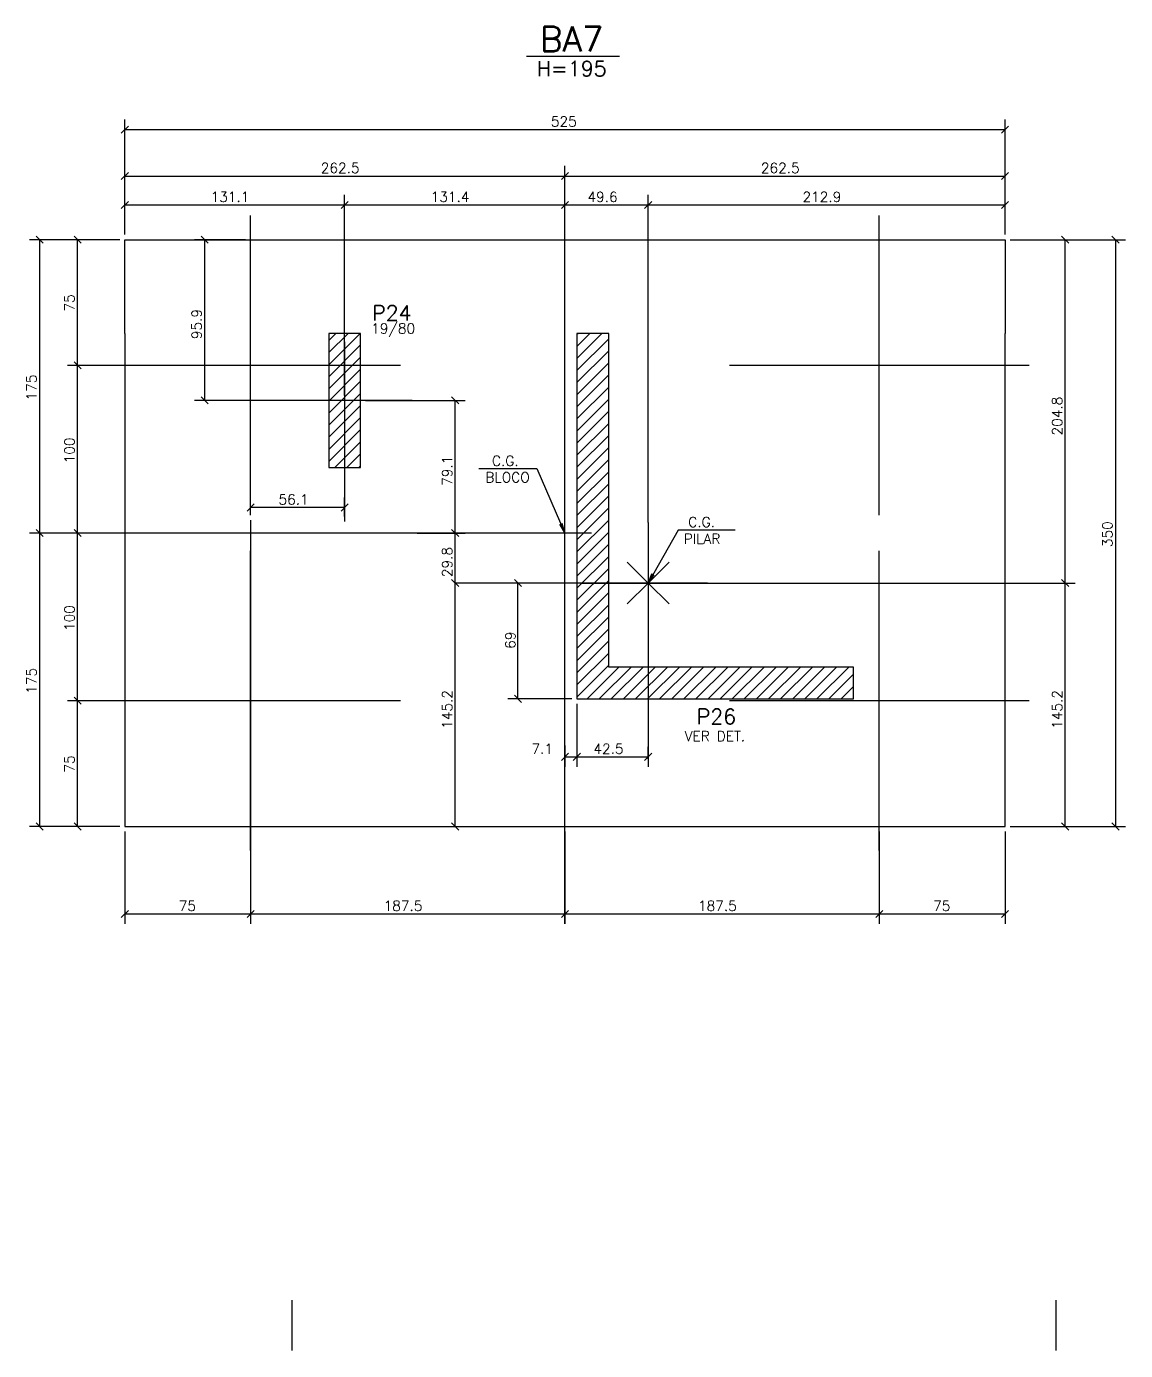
# Model space of a CAD drawing. Extents: x 1476 to 8419, y 491 to 3991.
# Drawn here: x 5702 to 6795, y 491 to 1807 of the extents above; entities that cross this region are included whole.
import ezdxf

# ---------------------------------------------------------------- set-up
doc = ezdxf.new("R2010")
doc.units = 0
doc.header["$MEASUREMENT"] = 0
for name, color, linetype in [('1', 1, 'CONTINUOUS'), ('2', 2, 'CONTINUOUS'), ('3', 3, 'CONTINUOUS'), ('4', 4, 'CONTINUOUS'), ('7', 7, 'CONTINUOUS'), ('9', 9, 'CONTINUOUS')]:
    doc.layers.add(name, color=color, linetype=linetype)
doc.styles.get("Standard").update_dxf_attribs({"font": 'ROMANS.SHX'})

msp = doc.modelspace()

# ---------------------------------------------------------------- linework, layer by layer
at = {"layer": '1', "linetype": 'Continuous'}
for p, q in [((5924.826615, 1321.071597), (5924.826615, 1618.887186)), ((6549.839115, 1321.071597), (6549.839115, 1618.887186)), ((6073.734409, 1469.979392), (5775.918603, 1469.979392)), ((6698.746909, 1469.979392), (6400.931103, 1469.979392)), ((5924.826615, 987.731597), (5924.826615, 1285.547186)), ((6549.839115, 987.731597), (6549.839115, 1285.547186)), ((6073.734409, 1136.639392), (5775.918603, 1136.639392)), ((6698.746909, 1136.639392), (6400.931103, 1136.639392))]:
    msp.add_line(p, q, dxfattribs=at)
at = {"layer": '2', "linetype": 'Continuous'}
for p, q in [((5796.288581, 1700.899139), (5803.359649, 1707.970206)), ((6671.306081, 1700.899139), (6678.377149, 1707.970206)), ((5796.288581, 1654.720319), (5803.359649, 1661.791386)), ((6233.797331, 1654.720319), (6240.868399, 1661.791386)), ((6233.797331, 1654.720319), (6240.868399, 1661.791386)), ((6671.306081, 1654.720319), (6678.377149, 1661.791386)), ((5796.288581, 1625.983109), (5803.359649, 1633.054177)), ((6014.792951, 1625.983109), (6021.864019, 1633.054177)), ((6014.792951, 1625.983109), (6021.864019, 1633.054177)), ((6233.797331, 1625.983109), (6240.868399, 1633.054177)), ((6233.797331, 1625.983109), (6240.868399, 1633.054177)), ((6316.465651, 1625.983109), (6323.536719, 1633.054177)), ((6316.465651, 1625.983109), (6323.536719, 1633.054177)), ((6671.306081, 1625.983109), (6678.377149, 1633.054177)), ((5711.48935, 1598.517425), (5718.560418, 1591.446358)), ((5756.35418, 1591.446358), (5749.283112, 1598.517425)), ((5882.697424, 1591.446358), (5875.626356, 1598.517425)), ((6738.166214, 1591.446358), (6731.095146, 1598.517425)), ((6781.054066, 1598.517425), (6788.125133, 1591.446358)), ((5756.35418, 1466.443858), (5749.283112, 1473.514925)), ((5756.35418, 1466.443858), (5749.283112, 1473.514925)), ((5882.697424, 1431.625396), (5875.626356, 1438.696464)), ((6131.768284, 1431.625396), (6124.697216, 1438.696464)), ((5928.362149, 1332.233708), (5921.291081, 1325.16264)), ((6021.864019, 1332.233708), (6014.792951, 1325.16264)), ((5711.48935, 1306.844925), (5718.560418, 1299.773858)), ((5711.48935, 1306.844925), (5718.560418, 1299.773858)), ((5756.35418, 1299.773858), (5749.283112, 1306.844925)), ((5756.35418, 1299.773858), (5749.283112, 1306.844925)), ((6131.768284, 1299.773858), (6124.697216, 1306.844925)), ((6131.768284, 1299.773858), (6124.697216, 1306.844925)), ((6320.001185, 1253.641732), (6299.167435, 1274.475482)), ((6320.001185, 1253.641732), (6340.834935, 1274.475482)), ((6320.001185, 1253.641732), (6332.501185, 1266.141732)), ((6131.768284, 1250.106198), (6124.697216, 1257.177265)), ((6131.768284, 1250.106198), (6124.697216, 1257.177265)), ((6194.09166, 1250.106198), (6187.020592, 1257.177265)), ((6320.001185, 1253.641732), (6299.167435, 1232.807982)), ((6320.001185, 1253.641732), (6340.834935, 1232.807982)), ((6738.166214, 1250.106198), (6731.095146, 1257.177265)), ((6738.166214, 1250.106198), (6731.095146, 1257.177265)), ((5756.35418, 1133.103858), (5749.283112, 1140.174925)), ((5756.35418, 1133.103858), (5749.283112, 1140.174925)), ((6194.09166, 1134.952796), (6187.020592, 1142.023864)), ((6233.797331, 1077.337173), (6240.868399, 1084.408241)), ((6245.630901, 1077.337173), (6252.701969, 1084.408241)), ((6245.630901, 1077.337173), (6252.701969, 1084.408241)), ((6316.465651, 1077.337173), (6323.536719, 1084.408241)), ((5711.48935, 1015.172425), (5718.560418, 1008.101358)), ((5756.35418, 1008.101358), (5749.283112, 1015.172425)), ((6131.768284, 1008.101358), (6124.697216, 1015.172425)), ((6738.166214, 1008.101358), (6731.095146, 1015.172425)), ((6781.054066, 1015.172425), (6788.125133, 1008.101358)), ((5796.288581, 921.166855), (5803.359649, 928.237923)), ((5921.291081, 921.166855), (5928.362149, 928.237923)), ((5921.291081, 921.166855), (5928.362149, 928.237923)), ((6233.797331, 921.166855), (6240.868399, 928.237923)), ((6233.797331, 921.166855), (6240.868399, 928.237923)), ((6546.303581, 921.166855), (6553.374649, 928.237923)), ((6546.303581, 921.166855), (6553.374649, 928.237923)), ((6671.306081, 921.166855), (6678.377149, 928.237923))]:
    msp.add_line(p, q, dxfattribs=at)
at = {"layer": '3', "linetype": 'Continuous'}
for p, q in [((6199.037587, 1777.338458), (6291.696551, 1777.338458)), ((6002.494835, 1470.647474), (6033.67629, 1501.82893)), ((6002.494835, 1482.668289), (6021.655475, 1501.82893)), ((6002.494835, 1494.689105), (6009.63466, 1501.82893)), ((6249.166435, 1476.902769), (6274.092596, 1501.82893)), ((6249.166435, 1488.923584), (6262.071781, 1501.82893)), ((6249.166435, 1500.944399), (6250.050965, 1501.82893)), ((6674.841615, 1011.636892), (6674.841615, 1501.82893)), ((6002.494835, 1458.626659), (6034.162135, 1490.293959)), ((6249.166435, 1464.881953), (6280.833735, 1496.549253)), ((6002.494835, 1446.605844), (6034.162135, 1478.273144)), ((6249.166435, 1452.861138), (6280.833735, 1484.528438)), ((6002.494835, 1434.585028), (6034.162135, 1466.252328)), ((6249.166435, 1440.840323), (6280.833735, 1472.507623)), ((6002.494835, 1422.564213), (6034.162135, 1454.231513)), ((6249.166435, 1428.819507), (6280.833735, 1460.486807)), ((6249.166435, 1416.798692), (6280.833735, 1448.465992)), ((6002.494835, 1410.543398), (6034.162135, 1442.210698)), ((6249.166435, 1404.777877), (6280.833735, 1436.445177)), ((6002.494835, 1398.522582), (6034.162135, 1430.189882)), ((6249.166435, 1392.757062), (6280.833735, 1424.424362)), ((6002.494835, 1386.501767), (6034.162135, 1418.169067)), ((6249.166435, 1380.736246), (6280.833735, 1412.403546)), ((6002.494835, 1374.480952), (6034.162135, 1406.148252)), ((6249.166435, 1368.715431), (6280.833735, 1400.382731)), ((6008.527628, 1368.49293), (6034.162135, 1394.127437)), ((6020.548443, 1368.49293), (6034.162135, 1382.106621)), ((6249.166435, 1356.694616), (6280.833735, 1388.361916)), ((6032.569258, 1368.49293), (6034.162135, 1370.085806)), ((6249.166435, 1344.6738), (6280.833735, 1376.3411)), ((6249.166435, 1332.652985), (6280.833735, 1364.320285)), ((6249.166435, 1320.63217), (6280.833735, 1352.29947)), ((6249.166435, 1308.611355), (6280.833735, 1340.278655)), ((6249.166435, 1296.590539), (6280.833735, 1328.257839)), ((6249.166435, 1284.569724), (6280.833735, 1316.237024)), ((6249.166435, 1272.548909), (6280.833735, 1304.216209)), ((6249.166435, 1260.528093), (6280.833735, 1292.195393)), ((6249.166435, 1248.507278), (6280.833735, 1280.174578)), ((6249.166435, 1236.486463), (6280.833735, 1268.153763)), ((6249.166435, 1224.465648), (6280.833735, 1256.132948)), ((6249.166435, 1212.444832), (6280.833735, 1244.112132)), ((6249.166435, 1200.424017), (6280.833735, 1232.091317)), ((6249.166435, 1188.403202), (6280.833735, 1220.070502)), ((6249.166435, 1176.382387), (6280.833735, 1208.049687)), ((6249.166435, 1164.361571), (6280.833735, 1196.028871)), ((6249.166435, 1152.340756), (6280.833735, 1184.008056)), ((6249.166435, 1140.319941), (6280.833735, 1171.987241)), ((6259.355639, 1138.48833), (6291.022939, 1170.15563)), ((6271.376454, 1138.48833), (6303.043754, 1170.15563)), ((6283.39727, 1138.48833), (6315.06457, 1170.15563)), ((6295.418085, 1138.48833), (6327.085385, 1170.15563)), ((6307.4389, 1138.48833), (6339.1062, 1170.15563)), ((6319.459715, 1138.48833), (6351.127015, 1170.15563)), ((6331.480531, 1138.48833), (6363.147831, 1170.15563)), ((6343.501346, 1138.48833), (6375.168646, 1170.15563)), ((6355.522161, 1138.48833), (6387.189461, 1170.15563)), ((6367.542976, 1138.48833), (6399.210276, 1170.15563)), ((6379.563792, 1138.48833), (6411.231092, 1170.15563)), ((6391.584607, 1138.48833), (6423.251907, 1170.15563)), ((6403.605422, 1138.48833), (6435.272722, 1170.15563)), ((6415.626238, 1138.48833), (6447.293538, 1170.15563)), ((6427.647053, 1138.48833), (6459.314353, 1170.15563)), ((6439.667868, 1138.48833), (6471.335168, 1170.15563)), ((6451.688683, 1138.48833), (6483.355983, 1170.15563)), ((6463.709499, 1138.48833), (6495.376799, 1170.15563)), ((6475.730314, 1138.48833), (6507.397614, 1170.15563)), ((6487.751129, 1138.48833), (6519.418429, 1170.15563)), ((6499.771945, 1138.48833), (6524.171935, 1162.88832)), ((6511.79276, 1138.48833), (6524.171935, 1150.867505)), ((6523.813575, 1138.48833), (6524.171935, 1138.846689)), ((5965.872465, 540.681107), (5965.872465, 490.681607)), ((6725.384073, 540.681107), (6725.384073, 490.679532))]:
    msp.add_line(p, q, dxfattribs=at)
for points in [[(5799.824115, 1501.82893), (5799.824115, 1594.981892), (6166.664785, 1594.981892)], [(6166.664785, 1594.981892), (6674.841615, 1594.981892), (6674.841615, 1501.82893)], [(5799.824115, 1501.82893), (5799.824115, 1011.636892), (6674.841615, 1011.636892)]]:
    msp.add_lwpolyline(points, dxfattribs=at)
at = {"layer": '7', "linetype": 'Continuous'}
for points in [[(6002.494835, 1368.49293), (6034.162135, 1368.49293), (6034.162135, 1501.82893), (6002.494835, 1501.82893), (6002.494835, 1368.49293)], [(6249.166435, 1138.48833), (6524.171935, 1138.48833), (6524.171935, 1170.15563), (6280.833735, 1170.15563), (6280.833735, 1501.82893), (6249.166435, 1501.82893), (6249.166435, 1138.48833)]]:
    msp.add_lwpolyline(points, dxfattribs=at)
at = {"layer": '9', "linetype": 'Continuous'}
for p, q in [((5799.824115, 1599.981892), (5799.824115, 1714.434673)), ((6674.841615, 1599.981892), (6674.841615, 1714.434673)), ((5799.824115, 1704.434673), (6674.841615, 1704.434673)), ((5799.824115, 1604.981892), (5799.824115, 1668.255852)), ((6237.332865, 1599.981892), (6237.332865, 1668.255852)), ((6674.841615, 1604.981892), (6674.841615, 1668.255852)), ((5799.824115, 1658.255852), (6237.332865, 1658.255852)), ((6237.332865, 1658.255852), (6674.841615, 1658.255852)), ((6237.332865, 914.702389), (6237.332865, 1654.27813)), ((5799.824115, 1599.981892), (5799.824115, 1639.518643)), ((6018.328485, 1440.16093), (6018.328485, 1639.518643)), ((6237.332865, 1604.981892), (6237.332865, 1639.518643)), ((6320.001185, 1313.734545), (6320.001185, 1639.518643)), ((6674.841615, 1599.981892), (6674.841615, 1639.518643)), ((5799.824115, 1629.518643), (6018.328485, 1629.518643)), ((6018.328485, 1629.518643), (6237.332865, 1629.518643)), ((6237.332865, 1629.518643), (6320.001185, 1629.518643)), ((6320.001185, 1629.518643), (6674.841615, 1629.518643)), ((5794.824115, 1594.981892), (5705.024884, 1594.981892)), ((5715.024884, 1594.981892), (5715.024884, 1303.309392)), ((5789.824115, 1594.981892), (5742.818646, 1594.981892)), ((5752.818646, 1469.979392), (5752.818646, 1594.981892)), ((5919.826615, 1594.981892), (5869.16189, 1594.981892)), ((5879.16189, 1435.16093), (5879.16189, 1594.981892)), ((6679.841615, 1594.981892), (6744.63068, 1594.981892)), ((6684.841615, 1594.981892), (6794.5896, 1594.981892)), ((6734.63068, 1253.641732), (6734.63068, 1594.981892)), ((6784.5896, 1594.981892), (6784.5896, 1011.636892)), ((6018.328485, 1493.49543), (6018.328485, 1314.878991)), ((5919.826615, 1469.979392), (5742.818646, 1469.979392)), ((5752.818646, 1303.309392), (5752.818646, 1469.979392)), ((5997.494835, 1435.16093), (5869.16189, 1435.16093)), ((6085.596761, 1435.16093), (5934.166265, 1435.16093)), ((6039.162135, 1435.16093), (6138.23275, 1435.16093)), ((6128.23275, 1303.309392), (6128.23275, 1435.16093)), ((5924.826615, 1321.071597), (5924.826615, 1338.698174)), ((6018.328485, 1319.878991), (6018.328485, 1338.698174)), ((6018.328485, 1328.698174), (5924.826615, 1328.698174)), ((6128.23275, 1303.309392), (5705.024884, 1303.309392)), ((5715.024884, 1303.309392), (5715.024884, 1011.636892)), ((5794.824115, 1303.309392), (5742.818646, 1303.309392)), ((5752.818646, 1136.639392), (5752.818646, 1303.309392)), ((5924.826615, 1316.071597), (5924.826615, 914.702389)), ((6090.484166, 1303.309392), (6138.23275, 1303.309392)), ((6263.600048, 1303.309392), (6128.23275, 1303.309392)), ((6128.23275, 1253.641732), (6128.23275, 1303.309392)), ((6320.001185, 1313.734545), (6320.001185, 1070.872707)), ((6379.178327, 1253.641732), (6128.23275, 1253.641732)), ((6128.23275, 1011.636892), (6128.23275, 1253.641732)), ((6232.332865, 1253.641732), (6180.556126, 1253.641732)), ((6190.556126, 1138.48833), (6190.556126, 1253.641732)), ((6254.166435, 1253.641732), (6744.63068, 1253.641732)), ((6734.63068, 1011.636892), (6734.63068, 1253.641732)), ((6068.734409, 1136.639392), (5742.818646, 1136.639392)), ((5752.818646, 1011.636892), (5752.818646, 1136.639392)), ((6244.166435, 1138.48833), (6180.556126, 1138.48833)), ((6249.166435, 1133.48833), (6249.166435, 1070.872707)), ((6320.001185, 1130.15483), (6320.001185, 1070.872707)), ((6237.332865, 1092.276658), (6237.332865, 1070.872707)), ((6237.332865, 1080.872707), (6249.166435, 1080.872707)), ((6249.166435, 1080.872707), (6320.001185, 1080.872707)), ((6320.001185, 1078.842443), (6320.001185, 1090.872707)), ((5794.824115, 1011.636892), (5705.024884, 1011.636892)), ((5789.824115, 1011.636892), (5742.818646, 1011.636892)), ((5799.824115, 1006.636892), (5799.824115, 914.702389)), ((6123.183699, 1011.636892), (6138.23275, 1011.636892)), ((6237.332865, 1006.636892), (6237.332865, 914.702389)), ((6549.839115, 1006.636892), (6549.839115, 914.702389)), ((6674.841615, 1006.636892), (6674.841615, 914.702389)), ((6679.841615, 1011.636892), (6744.63068, 1011.636892)), ((6684.841615, 1011.636892), (6794.5896, 1011.636892)), ((5799.824115, 924.702389), (5924.826615, 924.702389)), ((5924.826615, 924.702389), (6237.332865, 924.702389)), ((6237.332865, 924.702389), (6549.839115, 924.702389)), ((6549.839115, 924.702389), (6674.841615, 924.702389))]:
    msp.add_line(p, q, dxfattribs=at)
for points in [[(6151.685325, 1367.483684), (6209.499172, 1367.483684), (6237.332865, 1303.309392), (6232.190377, 1311.885802), (6237.332865, 1303.309392), (6234.585341, 1312.924542)], [(6406.408711, 1306.3376), (6349.742188, 1306.3376), (6320.001185, 1253.641732), (6323.737528, 1262.917492), (6320.001185, 1253.641732), (6326.010959, 1261.634391)]]:
    msp.add_lwpolyline(points, dxfattribs=at)

# ---------------------------------------------------------------- texts
at = {"layer": '2', "linetype": 'Continuous'}
for s, p in [('525', (6223.332865, 1707.434673)), ('262.5', (5994.57849, 1661.255852)), ('262.5', (6432.08724, 1661.255852)), ('131.1', (5885.0763, 1632.518643)), ('131.4', (6103.830675, 1632.518643)), ('49.6', (6259.667025, 1632.518643)), ('212.9', (6473.4214, 1632.518643)), ('56.1', (5952.57755, 1331.698174)), ('7.1', (6203.999535, 1083.872707)), ('42.5', (6265.58381, 1083.872707)), ('75', (5853.325365, 927.702389)), ('187.5', (6057.07974, 927.702389)), ('187.5', (6369.58599, 927.702389)), ('75', (6603.340365, 927.702389))]:
    msp.add_text(s, height=10, dxfattribs=at).set_placement(p)
for s, p in [('75', (5749.818646, 1523.480642)), ('95.9', (5876.16189, 1496.071411)), ('175', (5712.024884, 1435.145642)), ('204.8', (6731.63068, 1400.311812)), ('100', (5749.818646, 1372.644392)), ('79.1', (6125.23275, 1350.235161)), ('350', (6781.5896, 1289.309392)), ('29.8', (6125.23275, 1259.475562)), ('100', (5749.818646, 1205.974392)), ('69', (6188.075692, 1188.235706)), ('175', (5712.024884, 1143.473142)), ('145.2', (6125.23275, 1108.639312)), ('145.2', (6731.63068, 1108.639312)), ('75', (5749.818646, 1065.138142))]:
    msp.add_text(s, height=10, rotation=90, dxfattribs=at).set_placement(p)
at = {"layer": '3', "linetype": 'Continuous'}
for s, height, p in [('BA7', 25, (6212.290489, 1781.920966)), ('H=195', 15, (6209.317713, 1757.553453)), ('19/80', 10, (6044.681299, 1501.686342)), ('C.G.', 10, (6164.748609, 1370.123472)), ('BLOCO', 10, (6158.172696, 1353.737568)), ('C.G.', 10, (6359.881505, 1309.25088)), ('PILAR', 10, (6355.392575, 1292.59982)), ('VER DET.', 10, (6356.429376, 1096.405732))]:
    msp.add_text(s, height=height, dxfattribs=at).set_placement(p)
at = {"layer": '4', "linetype": 'Continuous'}
for s, p in [('P24', (6045.60362, 1514.581704)), ('P26', (6368.332295, 1113.455003))]:
    msp.add_text(s, height=15, dxfattribs=at).set_placement(p)

doc.saveas('drawing.dxf')
